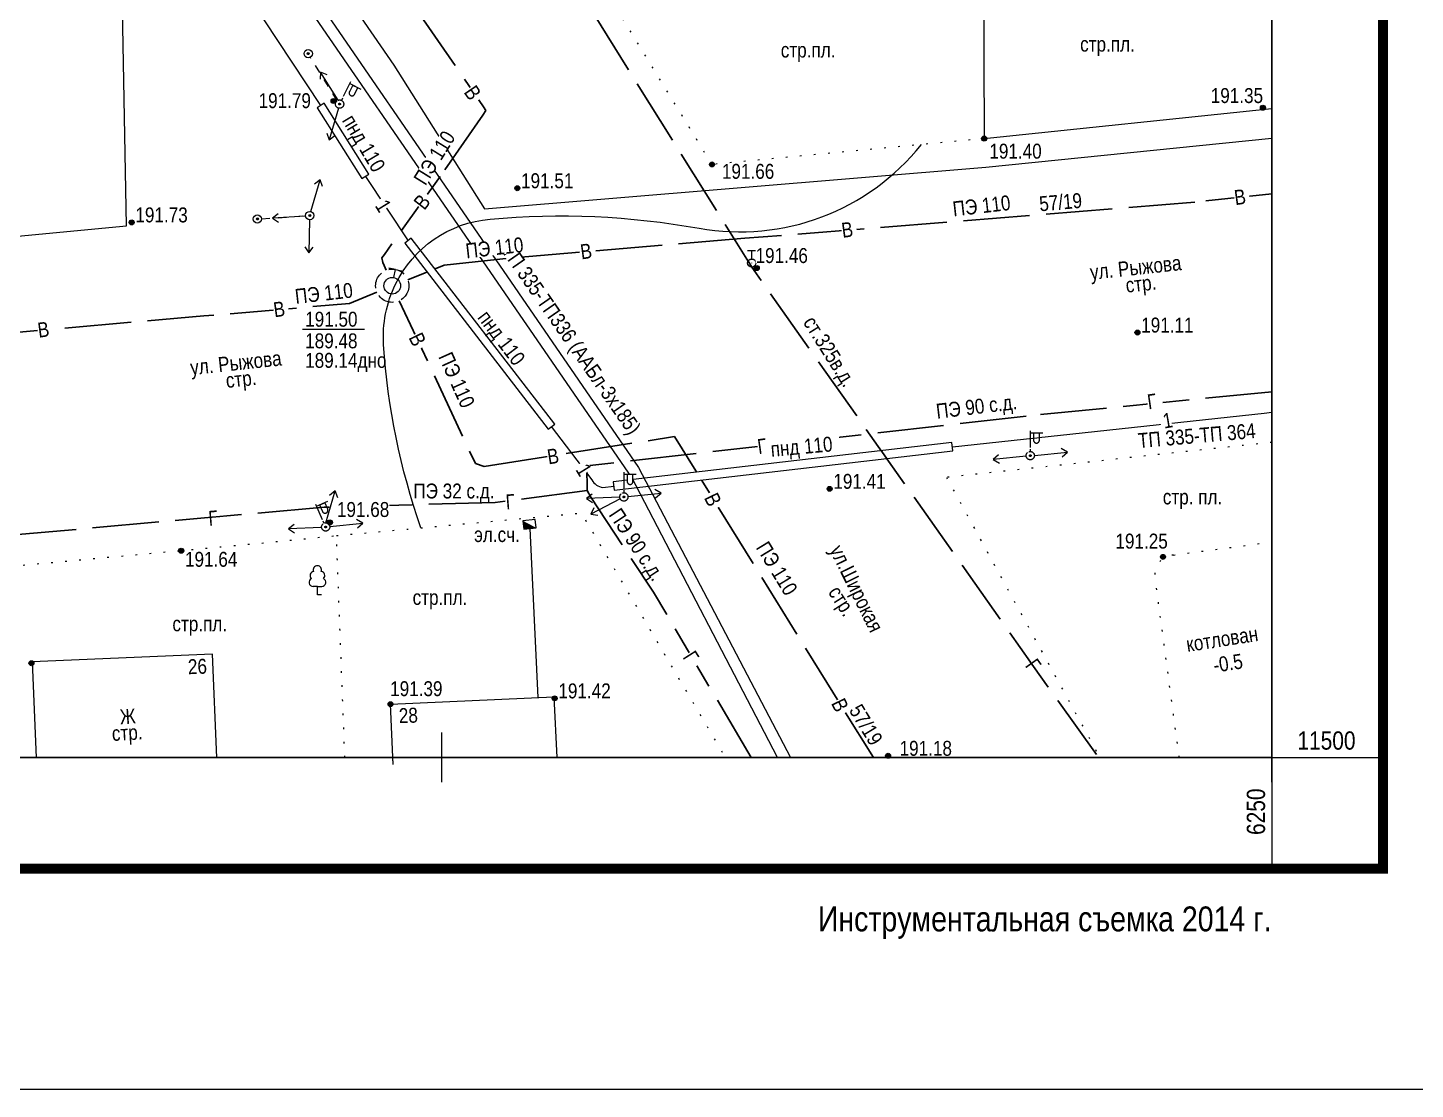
# Model space of a CAD drawing. Header units: millimetres. Extents: x 5990 to 6530, y 11480 to 11770.
# Drawn here: x 6175 to 6258.6, y 11480 to 11544 of the extents above; entities that cross this region are included whole.
import ezdxf
from ezdxf.enums import TextEntityAlignment as Align

# ---------------------------------------------------------------- set-up
doc = ezdxf.new("R2010")
doc.units = ezdxf.units.MM
for name, pattern in [('ACAD_ISO07W100', [3, 0, -3]), ('g5_01x1', [1, 0.5, -0.5]), ('g5_02x1', [1.5, 1, -0.5]), ('g5_122', [5, 4, -1]), ('g5_366', [0.85, 0.1, -0.75]), ('GN_51314500', [0]), ('T_03.LINE', [1, 1, 0])]:
    doc.linetypes.add(name, pattern=pattern)
for name, color, linetype in [('01 ПЛАНШЕТ', 7, 'Continuous'), ('02 ПЛАНОВО-ВЫСОТНОЕ ОБОСНОВАНИЕ', 7, 'Continuous'), ('03 ЗДАНИЯ И ИХ ЧАСТИ', 7, 'Continuous'), ('04 ПРОМЫШЛЕННЫЕ И СОЦ.-КУЛЬТ. ОБЪЕКТЫ', 7, 'Continuous'), ('05 ГАЗОПРОВОД', 7, 'Continuous'), ('06 ВОДОПРОВОД', 7, 'Continuous'), ('07 ЭЛЕКТРОКАБЕЛЬ', 7, 'Continuous'), ('08 ЛЭП', 7, 'Continuous'), ('13 АВТОМОБИЛЬНЫЕ ДОРОГИ', 7, 'Continuous'), ('15 РЕЛЬЕФ', 7, 'Continuous'), ('16 РАСТИТЕЛЬНОСТЬ ГРУНТЫ И БОЛОТА', 7, 'Continuous'), ('17 ОГРАЖДЕНИЯ', 7, 'Continuous')]:
    doc.layers.add(name, color=color, linetype=linetype)
doc.layers.add('18 ГРАНИЦА ТОПОСЪЕМКИ', color=7, linetype='Continuous', plot=False)
doc.styles.add('Д-431', font='ARIALNI_1.TTF', dxfattribs={"height": 0.9})
doc.styles.add('Р-131', font='ARIALN.TTF')
doc.linetypes.add('g5_119_1', pattern='A,4,-1,[31,GUGK_2005.shx,S=0.1,R=0,X=0,Y=0],0.35,[31,GUGK_2005.shx,S=0.08,R=0,X=0,Y=0],3.3,[31,GUGK_2005.shx,S=0.08,R=180,X=0,Y=0],0.35,[31,GUGK_2005.shx,S=0.1,R=180,X=0,Y=0],-1', length=10)
doc.linetypes.add('g5_119_3', pattern='A,4,-1,[31,GUGK_2005.shx,S=0.1,R=0,X=0,Y=0],4,[31,GUGK_2005.shx,S=0.1,R=180,X=0,Y=0],-1', length=10)
doc.linetypes.add('g5_475_2', pattern='A,1.25,[25,GUGK_2005.shx,S=0.4,R=0,X=0,Y=0],1.25,-0.5', length=3)

# ---------------------------------------------------------------- blocks, each defined once
blk = doc.blocks.new('_krest')
at = {"color": 3, "linetype": 'ByBlock', "lineweight": -2}
for p, q in [((0, -3), (0, 3)), ((-3, 0), (3, 0))]:
    blk.add_line(p, q, dxfattribs=at)
blk = doc.blocks.new('T_03.32.01')
at = {"color": 0, "linetype": 'ACAD_ISO07W100', "lineweight": 0}
blk.add_wipeout([(0.25, 0), (0.217, 0.125), (0.125, 0.217), (0, 0.25), (-0.125, 0.217), (-0.217, 0.125), (-0.25, 0), (-0.217, -0.125), (-0.125, -0.217), (0, -0.25), (0.125, -0.217), (0.217, -0.125)], dxfattribs=at)
at = {"linetype": 'T_03.LINE', "lineweight": -2}
h = blk.add_hatch(color=0, dxfattribs=at)
h.dxf.hatch_style = 1
h.paths.add_polyline_path([(0.05, 0, 1), (-0.05, 0, 1)])
at = {"color": 0, "linetype": 'T_03.LINE', "lineweight": -2}
blk.add_circle((0, 0), 0.25, dxfattribs=at)
at = {"color": 0, "linetype": 'T_03.LINE', "lineweight": 0}
blk.add_circle((0, 0), 0.05, dxfattribs=at)
blk = doc.blocks.new('*U147')
at = {"color": 0, "linetype": 'T_03.LINE', "lineweight": -2}
blk.add_blockref('T_03.32.01', (0, 0), dxfattribs=at)
at = {"color": 0, "linetype": 'ACAD_ISO07W100', "lineweight": 0}
blk.add_wipeout([(0.55, 1.375), (0.55, 0.932), (0.536, 0.865), (0.498, 0.807), (0.44, 0.77), (0.375, 0.757), (0.306, 0.771), (0.25, 0.809), (0.213, 0.866), (0.2, 0.932), (0.2, 1.375)], dxfattribs=at)
at = {"color": 0, "linetype": 'T_03.LINE', "lineweight": -2}
for points in [[(0, 1.5), (0, 0.25)], [(0, 1.375), (0.75, 1.375)]]:
    blk.add_lwpolyline(points, dxfattribs=at)
blk.add_lwpolyline([(0.2, 1.375), (0.2, 0.932, 1), (0.55, 0.932), (0.55, 1.375)], format="xyb", dxfattribs=at)
blk = doc.blocks.new('*U159')
at = {"color": 0, "linetype": 'T_03.LINE', "lineweight": -2, "rotation": 24.01349072795839}
blk.add_blockref('T_03.32.01', (0, 0), dxfattribs=at)
at = {"color": 0, "linetype": 'ACAD_ISO07W100', "lineweight": 0}
blk.add_wipeout([(-0.057, 1.48), (0.123, 1.075), (0.138, 1.008), (0.126, 0.94), (0.089, 0.882), (0.034, 0.844), (-0.034, 0.829), (-0.1, 0.841), (-0.158, 0.877), (-0.197, 0.933), (-0.377, 1.337)], dxfattribs=at)
at = {"color": 0, "linetype": 'T_03.LINE', "lineweight": -2}
for points in [[(-0.61, 1.37), (-0.102, 0.228)], [(-0.56, 1.256), (0.126, 1.561)]]:
    blk.add_lwpolyline(points, dxfattribs=at)
blk.add_lwpolyline([(-0.377, 1.337), (-0.197, 0.933, 1), (0.123, 1.075), (-0.057, 1.48)], format="xyb", dxfattribs=at)
blk = doc.blocks.new('g5_115_1')
at = {"color": 0}
for points in [[(0, 0), (2, 0)], [(1.647, -0.252), (2, 0), (1.647, 0.252)]]:
    blk.add_lwpolyline(points, dxfattribs=at)
blk = doc.blocks.new('51321399')
at = {"layer": '08 ЛЭП', "xscale": 2, "yscale": 2, "zscale": 2}
blk.add_blockref('g5_115_1', (0, 0), dxfattribs=at)
blk = doc.blocks.new('*U170')
at = {"color": 0, "linetype": 'Continuous', "lineweight": -2}
blk.add_wipeout([(-0.074, 0.239), (-19.699, -5.864), (-19.55, -6.342), (0.074, -0.239)], dxfattribs=at)
blk.add_lwpolyline([(-0.074, 0.239), (-19.699, -5.864), (-19.55, -6.342), (0.074, -0.239)], close=True, dxfattribs=at)
at = {"color": 0, "linetype": 'Continuous', "lineweight": 25, "style": 'Д-431'}
blk.add_attdef('N', text='', height=0.9, rotation=197.27556, dxfattribs=at).set_placement((-0.936, -0.291), align=Align.MIDDLE)
blk = doc.blocks.new('*U171')
at = {"color": 0, "linetype": 'Continuous', "lineweight": -2}
blk.add_wipeout([(0.166, 0.187), (-10.394, 9.602), (-10.727, 9.229), (-0.166, -0.187)], dxfattribs=at)
blk.add_lwpolyline([(0.166, 0.187), (-10.394, 9.602), (-10.727, 9.229), (-0.166, -0.187)], close=True, dxfattribs=at)
at = {"color": 0, "linetype": 'Continuous', "lineweight": 25, "style": 'Д-431'}
blk.add_attdef('N', text='', height=0.9, rotation=138.2802, dxfattribs=at).set_placement((-0.731, 0.652), align=Align.MIDDLE)
blk = doc.blocks.new('*U129')
blk.add_lwpolyline([(-0.5, 1.5), (0.5, 1.5)])
blk.add_wipeout([(-0.01, -0.44), (0.25, -0.37), (0.42, -0.15), (0.43, 0.13), (0.27, 0.35), (0.01, 0.44), (-0.25, 0.37), (-0.42, 0.15), (-0.43, -0.13), (-0.27, -0.35)])
blk.add_hatch(color=256).paths.add_polyline_path([(0.07, 0, 1), (-0.07, 0, 1)])
blk.add_lwpolyline([(0, 0.5), (0, 1.5)])
blk.add_circle((0, 0), 0.5)
at = {"style": 'Д-431'}
blk.add_attdef('Z', (1.14, -0.72), '', height=2, dxfattribs=at)
blk = doc.blocks.new('g5_113c')
blk.add_hatch(color=1).paths.add_polyline_path([(-0.375, 0), (0.375, 0), (0, 0.25), (-0.375, 0.5)])
at = {"color": 1, "lineweight": 20}
blk.add_lwpolyline([(-0.375, 0), (0.375, 0), (0.375, 0.5), (-0.375, 0.5)], close=True, dxfattribs=at)
blk = doc.blocks.new('g5_330')
blk.add_hatch(color=0).paths.add_polyline_path([(0.15, 0, 1), (-0.15, 0, 1)])
at = {"color": 0}
blk.add_circle((0, 0), 0.15, dxfattribs=at)
blk = doc.blocks.new('*U873')
blk.add_lwpolyline([(-10.83, -5.24), (-3.34, -5.24)])
at = {"color": 7, "style": 'Д-431'}
for tag, p in [('Z', (-10.49, -4.93)), ('Z1', (-10.49, -7.54)), ('Z2', (-10.49, -9.89)), ('Z3', (-10.49, -12.21))]:
    blk.add_attdef(tag, p, '', height=1.8, dxfattribs=at)
blk.add_wipeout([(-0.11, -0.99), (-0.17, -0.98), (-0.24, -0.97), (-0.28, -0.96), (-0.36, -0.93), (-0.41, -0.91), (-0.49, -0.87), (-0.57, -0.82), (-0.62, -0.79), (-0.67, -0.74), (-0.71, -0.7), (-0.77, -0.63), (-0.8, -0.6), (-0.83, -0.56), (-0.86, -0.5), (-0.9, -0.44), (-0.94, -0.35), (-0.95, -0.31), (-0.97, -0.26), (-0.98, -0.18), (-0.99, -0.1), (-1, -0.03), (-1, 0.04), (-0.99, 0.11), (-0.99, 0.16), (-0.98, 0.2), (-0.96, 0.27), (-0.95, 0.31), (-0.94, 0.35), (-0.92, 0.39), (-0.9, 0.43), (-0.88, 0.48), (-0.87, 0.49), (-0.86, 0.51), (-0.86, 0.52), (-0.85, 0.53), (-0.84, 0.55), (-0.83, 0.56), (-0.82, 0.58), (-0.81, 0.59), (-0.8, 0.6), (-0.79, 0.61), (-0.77, 0.64), (-0.76, 0.65), (-0.75, 0.66), (-0.74, 0.67), (-0.73, 0.68), (-0.72, 0.69), (-0.71, 0.7), (-0.7, 0.71), (-0.69, 0.73), (-0.67, 0.74), (-0.66, 0.75), (-0.65, 0.76), (-0.64, 0.77), (-0.62, 0.78), (-0.61, 0.79), (-0.6, 0.8), (-0.58, 0.81), (-0.56, 0.83), (-0.55, 0.83), (-0.53, 0.85), (-0.52, 0.86), (-0.5, 0.86), (-0.49, 0.87), (-0.47, 0.88), (-0.46, 0.89), (-0.44, 0.9), (-0.43, 0.9), (-0.36, 0.93), (-0.33, 0.94), (-0.31, 0.95), (-0.27, 0.96), (-0.22, 0.98), (-0.16, 0.99), (-0.1, 0.99), (0, 1), (0.1, 1), (0.16, 0.99), (0.22, 0.98), (0.3, 0.95), (0.36, 0.93), (0.48, 0.88), (0.56, 0.83), (0.63, 0.77), (0.73, 0.68), (0.81, 0.59), (0.86, 0.52), (0.94, 0.34), (0.98, 0.21), (0.99, 0.13), (1, 0.07), (1, 0.02), (1, -0.08), (0.97, -0.23), (0.94, -0.33), (0.91, -0.41), (0.88, -0.47), (0.86, -0.51), (0.82, -0.57), (0.79, -0.61), (0.76, -0.65), (0.72, -0.7), (0.66, -0.75), (0.63, -0.77), (0.6, -0.8), (0.55, -0.84), (0.5, -0.87), (0.43, -0.9), (0.38, -0.92), (0.31, -0.95), (0.24, -0.97), (0.18, -0.98), (0.07, -1), (-0.05, -1)])
blk.add_lwpolyline([(0.19, 0.98), (0.38, 1.96), (-0.41, 2.12), (1.17, 1.81)])
blk.add_circle((0, 0), 1)
blk = doc.blocks.new('*U875')
at = {"layer": '08 ЛЭП', "xscale": 2, "yscale": 2, "zscale": 2, "rotation": 24.89753669140356}
blk.add_blockref('g5_115_1', (0, 0), dxfattribs=at)
blk = doc.blocks.new('g5_388_1')
at = {"color": 0}
blk.add_lwpolyline([(0, 0.497), (0.257, 0.497, 0.798042), (0.365, 0.973, 0.636328), (0.231, 1.405, 0.533064), (0, 1.75, 0.533064), (-0.231, 1.405, 0.636328), (-0.365, 0.973, 0.798042), (-0.257, 0.497)], format="xyb", dxfattribs=at)
for points in [[(0, 0.497), (-0.257, 0.497)], [(0.25, 0), (0, 0), (0, 0.497)]]:
    blk.add_lwpolyline(points, dxfattribs=at)
blk = doc.blocks.new('*U158')
at = {"color": 0, "linetype": 'Continuous', "lineweight": -2}
blk.add_wipeout([(0.183, 0.17), (-3.253, 3.875), (-3.62, 3.535), (-0.183, -0.17)], dxfattribs=at)
blk.add_lwpolyline([(0.183, 0.17), (-3.253, 3.875), (-3.62, 3.535), (-0.183, -0.17)], close=True, dxfattribs=at)
at = {"color": 0, "linetype": 'Continuous', "lineweight": 25, "style": 'Д-431'}
blk.add_attdef('N', text='', height=0.9, rotation=132.84312, dxfattribs=at).set_placement((-0.666, 0.719), align=Align.MIDDLE)
blk = doc.blocks.new('*U146')
at = {"color": 0, "linetype": 'T_03.LINE', "lineweight": -2, "rotation": 333.7176179823592}
blk.add_blockref('T_03.32.01', (0, 0), dxfattribs=at)
at = {"color": 0, "linetype": 'ACAD_ISO07W100', "lineweight": 0}
blk.add_wipeout([(1.102, 0.989), (0.906, 0.592), (0.864, 0.538), (0.804, 0.503), (0.735, 0.495), (0.671, 0.513), (0.616, 0.556), (0.583, 0.615), (0.574, 0.682), (0.592, 0.747), (0.788, 1.144)], dxfattribs=at)
at = {"color": 0, "linetype": 'T_03.LINE', "lineweight": -2}
for points in [[(0.664, 1.345), (0.111, 0.224)], [(0.609, 1.233), (1.281, 0.901)]]:
    blk.add_lwpolyline(points, dxfattribs=at)
blk.add_lwpolyline([(0.788, 1.144), (0.592, 0.747, 1), (0.906, 0.592), (1.102, 0.989)], format="xyb", dxfattribs=at)
blk = doc.blocks.new('g5_108a')
h = blk.add_hatch(color=0)
edge = h.paths.add_edge_path()
edge.add_arc((0, 0), 0.06, 0, 360)
at = {"color": 0, "lineweight": 25}
blk.add_circle((0, 0), 0.25, dxfattribs=at)
at = {"color": 0}
blk.add_circle((0, 0), 0.06, dxfattribs=at)

msp = doc.modelspace()

# ---------------------------------------------------------------- linework, layer by layer
at = {"layer": '01 ПЛАНШЕТ'}
for q in [(6256.7, 11500), (6250, 11493.3)]:
    msp.add_line((6250, 11500), q, dxfattribs=at)
at = {"layer": '01 ПЛАНШЕТ', "color": 7}
msp.add_lwpolyline([(5990, 11480), (6260, 11480), (6260, 11770), (5990, 11770)], close=True, dxfattribs=at)
at = {"layer": '01 ПЛАНШЕТ', "color": 7, "const_width": 0.6}
msp.add_lwpolyline([(6256.7, 11493.3), (6256.7, 11617.021)], dxfattribs=at)
at = {"layer": '01 ПЛАНШЕТ', "color": 7}
msp.add_lwpolyline([(6133.016, 11493.3, 0.6, 0.6, 0), (6257, 11493.3, 0, 0, 0)], format="xyseb", dxfattribs=at)
at = {"layer": '02 ПЛАНОВО-ВЫСОТНОЕ ОБОСНОВАНИЕ'}
msp.add_lwpolyline([(6000, 11500), (6250, 11500), (6250, 11750), (6000, 11750)], close=True, dxfattribs=at)
at = {"layer": '03 ЗДАНИЯ И ИХ ЧАСТИ', "color": 7, "lineweight": 15, "extrusion": (0.001378, 5.75665e-05, 0.999999), "elevation": 200.99}
msp.add_lwpolyline([(6186.164, 11499.988), (6185.904, 11506.209), (6175.037, 11505.755), (6175.278, 11499.988)], dxfattribs=at)
at = {"layer": '03 ЗДАНИЯ И ИХ ЧАСТИ', "color": 7, "lineweight": 15, "ltscale": 0.5}
for points in [[(6197.067, 11499.573), (6196.9, 11503.21), (6206.747, 11503.662), (6206.915, 11500)], [(6197.067, 11499.573), (6197.047, 11500)]]:
    msp.add_lwpolyline(points, dxfattribs=at)
at = {"layer": '04 ПРОМЫШЛЕННЫЕ И СОЦ.-КУЛЬТ. ОБЪЕКТЫ', "color": 7, "linetype": 'g5_366', "lineweight": 15}
msp.add_lwpolyline([(6244.428, 11500), (6242.97, 11510.886, -0.445336), (6244.087, 11512.199), (6250, 11512.988)], format="xyb", dxfattribs=at)
at = {"layer": '05 ГАЗОПРОВОД', "color": 1, "linetype": 'g5_122', "lineweight": 30, "flags": 128}
msp.add_lwpolyline([(6218.633, 11500), (6212.742, 11509.953), (6208.96, 11515.691), (6208.758, 11516.082)], dxfattribs=at)
at = {"layer": '06 ВОДОПРОВОД', "color": 82, "linetype": 'g5_122', "lineweight": 30}
for points in [[(6186.69, 11630.629), (6186.673, 11623.455), (6186.303, 11606.834), (6186.298, 11606.579), (6185.98, 11606.408), (6174.262, 11599.667), (6166.783, 11595.14), (6166.475, 11594.925), (6166.63, 11594.583), (6177.03, 11576.551), (6186.823, 11561.814), (6195.676, 11549.104), (6202.501, 11539.21), (6202.652, 11538.99), (6202.46, 11538.713), (6199.895, 11535.015), (6196.529, 11530.318), (6196.374, 11530.107), (6196.444, 11529.838), (6196.52, 11529.648), (6196.633, 11529.36)], [(6197.425, 11527.524), (6202.015, 11517.713), (6202.543, 11517.536), (6214.021, 11519.345), (6224.222, 11502.85), (6226.001, 11500)]]:
    msp.add_lwpolyline(points, dxfattribs=at)
at = {"layer": '06 ВОДОПРОВОД', "color": 82, "linetype": 'g5_122', "lineweight": 30, "flags": 128}
msp.add_lwpolyline([(6196.078, 11528.046), (6194.428, 11527.361), (6185.645, 11526.611), (6174.511, 11525.642)], dxfattribs=at)
at = {"layer": '07 ЭЛЕКТРОКАБЕЛЬ', "color": 1, "linetype": 'g5_119_3', "lineweight": 20, "flags": 128}
msp.add_lwpolyline([(6205.297, 11513.806), (6205.782, 11503.616)], dxfattribs=at)
at = {"layer": '08 ЛЭП', "color": 7, "linetype": 'g5_01x1', "lineweight": 15, "elevation": 191.59}
msp.add_lwpolyline([(6189.125, 11532.457), (6191.78, 11532.654)], dxfattribs=at)
at = {"layer": '15 РЕЛЬЕФ', "color": 7}
msp.add_circle((6175.262, 11505.68, 191.888), 0.15, dxfattribs=at)
at = {"layer": '17 ОГРАЖДЕНИЯ', "color": 7, "linetype": 'g5_475_2', "lineweight": 15}
msp.add_lwpolyline([(6152.47, 11529.32), (6180.991, 11532.04), (6180.549, 11556.044), (6172.186, 11568.788), (6160.402, 11564.006)], dxfattribs=at)
at = {"layer": '18 ГРАНИЦА ТОПОСЪЕМКИ', "color": 2, "lineweight": 30}
msp.add_lwpolyline([(6070.262, 11750), (6072.521, 11702.793), (6077.654, 11539.11), (6034.638, 11531.486), (6038.284, 11500), (6250, 11500), (6250, 11556.97), (6207.525, 11556.97), (6202.721, 11750), (6070.262, 11750)], dxfattribs=at)

# ---------------------------------------------------------------- block references
at = {"layer": '02 ПЛАНОВО-ВЫСОТНОЕ ОБОСНОВАНИЕ', "color": 3, "xscale": 0.5, "yscale": 0.5, "zscale": 0.5}
for p in [(6200, 11500), (6250, 11500)]:
    msp.add_blockref('_krest', p, dxfattribs=at)
at = {"layer": '02 ПЛАНОВО-ВЫСОТНОЕ ОБОСНОВАНИЕ', "lineweight": 25, "xscale": 0.5, "yscale": 0.5, "zscale": 0.5}
for p in [(6200, 11500), (6250, 11500)]:
    msp.add_blockref('_krest', p, dxfattribs=at)
at = {"layer": '07 ЭЛЕКТРОКАБЕЛЬ', "color": 1, "lineweight": 15, "rotation": 6}
msp.add_blockref('g5_113c', (6205.297, 11513.806), dxfattribs=at)
at = {"layer": '08 ЛЭП', "color": 7, "lineweight": 15, "rotation": 61.20292780669515}
for p in [(6191.941, 11542.42, 381.28), (6188.875, 11532.454, 191.59), (6192.03, 11532.66, 191.59)]:
    msp.add_blockref('g5_108a', p, dxfattribs=at)
at = {"layer": '08 ЛЭП', "color": 7, "lineweight": -2}
for p, xscale, yscale, zscale, rotation in [((6193.75, 11539.617, 191.79), 0.5, 0.5, 0.5, 122.1988280505742), ((6192.092, 11532.902, 191.59), 0.4999999999999997, 0.4999999999999997, 0.4999999999999997, 73.58675903542859), ((6191.783, 11532.624, 191.59), 0.5, 0.5, 0.5, 183.5098023375795), ((6192.015, 11532.41, 191.59), 0.5, 0.5, 0.5, 268.9520381083045)]:
    msp.add_blockref('51321399', p, dxfattribs=dict(at, xscale=xscale, yscale=yscale, zscale=zscale, rotation=rotation))
at = {"layer": '15 РЕЛЬЕФ', "color": 7, "lineweight": 15}
for p in [(6249.47, 11539.16), (6232.67, 11537.3), (6216.27, 11535.74), (6204.54, 11534.31), (6181.3, 11532.25), (6241.91, 11525.61), (6184.29, 11512.46), (6243.45, 11512.09), (6175.262, 11505.68, 191.888), (6206.79, 11503.56), (6196.9, 11503.21)]:
    msp.add_blockref('g5_330', p, dxfattribs=at)
at = {"layer": '16 РАСТИТЕЛЬНОСТЬ ГРУНТЫ И БОЛОТА', "color": 7, "lineweight": 15}
msp.add_blockref('g5_388_1', (6192.493, 11509.808, 191.373), dxfattribs=at)

# ---------------------------------------------------------------- texts
at = {"layer": '01 ПЛАНШЕТ', "color": 7, "style": 'Д-431'}
msp.add_text('11500', height=1.1, dxfattribs=at).set_placement((6253.3, 11500.469), align=Align.CENTER)
msp.add_text('6250', height=1.1, rotation=90, dxfattribs=at).set_placement((6249.599, 11496.728), align=Align.CENTER)
at = {"layer": '01 ПЛАНШЕТ', "color": 7, "style": 'Р-131'}
msp.add_text('Инструментальная съемка 2014 г.', height=1.5, dxfattribs=at).set_placement((6249.991, 11489.517), align=Align.RIGHT)

# ---------------------------------------------------------------- next in the draw order: block references
at = {"layer": '08 ЛЭП', "color": 7, "linetype": 'T_03.LINE', "lineweight": 15}
for name, p in [('*U147', (6235.45, 11518.19, 191.39)), ('*U159', (6192.991, 11513.89, 191.68))]:
    msp.add_blockref(name, p, dxfattribs=at)

# ---------------------------------------------------------------- next in the draw order: texts
at = {"color": 4, "lineweight": 25, "char_height": 0.9, "attachment_point": 5, "style": 'Д-431', "bg_fill": 3, "box_fill_scale": 1, "bg_fill_color": 256, "bg_fill_transparency": 0}
for insert, rotation in [((6237.279, 11533.466), 4.85178), ((6225.55, 11501.966), 301.20936)]:
    msp.add_mtext('\\A1;{\\C4;57/19}', dxfattribs=dict(at, insert=insert, rotation=rotation))
at = {"layer": '05 ГАЗОПРОВОД', "color": 7, "lineweight": 25, "insert": (6185.892, 11514.852), "char_height": 0.9, "attachment_point": 1, "rotation": 4.5124, "line_spacing_factor": 0.6, "style": 'Д-431', "bg_fill": 3, "box_fill_scale": 1, "bg_fill_color": 256, "bg_fill_transparency": 0}
msp.add_mtext('Г', dxfattribs=at)
at = {"layer": '06 ВОДОПРОВОД', "color": 7, "lineweight": 25, "char_height": 0.9, "attachment_point": 1, "rotation": 7.71864, "line_spacing_factor": 0.6, "style": 'Д-431', "bg_fill": 3, "box_fill_scale": 1, "bg_fill_color": 256, "bg_fill_transparency": 0}
for insert in [(6189.788, 11527.417), (6175.579, 11526.188)]:
    msp.add_mtext('В', dxfattribs=dict(at, insert=insert))
at = {"layer": '15 РЕЛЬЕФ', "color": 7, "lineweight": 25, "char_height": 0.9, "attachment_point": 1, "style": 'Д-431', "bg_fill": 3, "box_fill_scale": 1, "bg_fill_color": 256, "bg_fill_transparency": 0}
for s, insert in [('191.64', (6184.515, 11512.392)), ('191.39', (6196.877, 11504.595)), ('191.42', (6207.015, 11504.46))]:
    msp.add_mtext(s, dxfattribs=dict(at, insert=insert))

# ---------------------------------------------------------------- next in the draw order: linework, layer by layer
at = {"layer": '04 ПРОМЫШЛЕННЫЕ И СОЦ.-КУЛЬТ. ОБЪЕКТЫ', "color": 7, "linetype": 'g5_366', "lineweight": 15, "flags": 128}
for points in [[(6169.675, 11511.122), (6189.132, 11512.922), (6193.64, 11513.37)], [(6194.143, 11500), (6193.64, 11513.37)]]:
    msp.add_lwpolyline(points, dxfattribs=at)
at = {"layer": '05 ГАЗОПРОВОД', "color": 1, "linetype": 'g5_122', "lineweight": 30}
for points in [[(6192.893, 11515.085), (6139.207, 11510.269), (6119.084, 11508.476), (6118.732, 11521.974)], [(6250, 11522.039), (6235.199, 11520.576), (6208.734, 11517.571), (6208.758, 11516.082), (6203.205, 11515.37), (6192.893, 11515.085)]]:
    msp.add_lwpolyline(points, dxfattribs=at)
at = {"layer": '06 ВОДОПРОВОД', "color": 82, "linetype": 'g5_122', "lineweight": 30}
msp.add_lwpolyline([(6250, 11533.978), (6245.374, 11533.473), (6218.247, 11531.291), (6204.054, 11530.102), (6200.129, 11529.661), (6197.932, 11528.796)], dxfattribs=at)
at = {"layer": '07 ЭЛЕКТРОКАБЕЛЬ', "color": 1, "linetype": 'g5_119_1', "lineweight": 15, "elevation": 189.133, "flags": 128}
msp.add_lwpolyline([(6198.896, 11530.021), (6209.026, 11516.731, 0.237269), (6209.692, 11516.267), (6210.348, 11516.359), (6230.762, 11518.73), (6249.537, 11520.757), (6250, 11520.802)], format="xyb", dxfattribs=at)

# ---------------------------------------------------------------- next in the draw order: block references
at = {"layer": '08 ЛЭП', "color": 7, "lineweight": -2}
for p, xscale, yscale, zscale, rotation in [((6235.7, 11518.205, 191.39), 0.4999999999999991, 0.4999999999999991, 0.4999999999999991, 5.409358551989361), ((6235.202, 11518.156, 191.39), 0.5, 0.5, 0.5, 185.7605897767046), ((6193.007, 11514.144, 191.68), 0.5000000000000001, 0.5000000000000001, 0.5000000000000001, 73.58675903542859), ((6193.239, 11513.924, 191.68), 0.4999999999999986, 0.4999999999999986, 0.4999999999999986, 5.805654998006566), ((6192.743, 11513.86, 191.68), 0.4999999999999992, 0.4999999999999992, 0.4999999999999992, 182.5680599465576)]:
    msp.add_blockref('51321399', p, dxfattribs=dict(at, xscale=xscale, yscale=yscale, zscale=zscale, rotation=rotation))
at = {"layer": '15 РЕЛЬЕФ', "color": 7, "lineweight": 15}
for p in [(6193.248, 11514.166), (6226.88, 11500.1)]:
    msp.add_blockref('g5_330', p, dxfattribs=at)

# ---------------------------------------------------------------- next in the draw order: texts
at = {"layer": '06 ВОДОПРОВОД', "color": 7, "lineweight": 25, "insert": (6224.242, 11503.663), "char_height": 0.9, "attachment_point": 1, "rotation": 295.79767, "line_spacing_factor": 0.6, "style": 'Д-431', "bg_fill": 3, "box_fill_scale": 1, "bg_fill_color": 256, "bg_fill_transparency": 0}
msp.add_mtext('В', dxfattribs=at)

# ---------------------------------------------------------------- next in the draw order: block references
at = {"layer": '05 ГАЗОПРОВОД', "color": 10, "linetype": 'GN_51314500', "lineweight": 15, "ltscale": 0.5, "xscale": 0.5, "yscale": 0.5, "zscale": 0.5}
msp.add_blockref('*U129', (6218.667, 11529.801, 191.46), dxfattribs=at)
at = {"layer": '07 ЭЛЕКТРОКАБЕЛЬ', "color": 1, "lineweight": 15, "rotation": 169.3507397290279}
for name, p in [('*U171', (6197.954, 11531.142, 190.919)), ('*U170', (6210.348, 11516.359, 189.133))]:
    msp.add_blockref(name, p, dxfattribs=at)

# ---------------------------------------------------------------- next in the draw order: texts
at = {"layer": '06 ВОДОПРОВОД', "color": 7, "lineweight": 25, "char_height": 0.9, "attachment_point": 1, "line_spacing_factor": 0.6, "style": 'Д-431', "bg_fill": 3, "box_fill_scale": 1, "bg_fill_color": 256, "bg_fill_transparency": 0}
for insert, rotation in [((6247.687, 11534.178), 7.71864), ((6224.021, 11532.207), 7.71864), ((6206.282, 11518.549), 8.90718)]:
    msp.add_mtext('В', dxfattribs=dict(at, insert=insert, rotation=rotation))
at = {"layer": '07 ЭЛЕКТРОКАБЕЛЬ', "color": 7, "lineweight": 25, "char_height": 0.9, "width": 0.65819, "attachment_point": 1, "style": 'Д-431', "bg_fill": 3, "box_fill_scale": 1, "bg_fill_color": 256, "bg_fill_transparency": 0}
for insert, rotation in [((6243.216, 11520.681), 9.62715), ((6208.705, 11517.95), 301.67802)]:
    msp.add_mtext('\\pi0.1575;1', dxfattribs=dict(at, insert=insert, rotation=rotation))
at = {"layer": '13 АВТОМОБИЛЬНЫЕ ДОРОГИ', "color": 7, "lineweight": 25, "insert": (6241.151, 11528.903), "char_height": 0.9, "attachment_point": 1, "rotation": 6.18237, "style": 'Д-431', "bg_fill": 3, "box_fill_scale": 1, "bg_fill_color": 256, "bg_fill_transparency": 0}
msp.add_mtext('стр.', dxfattribs=at)
at = {"layer": '15 РЕЛЬЕФ', "color": 7, "lineweight": 25, "char_height": 0.9, "attachment_point": 1, "style": 'Д-431', "bg_fill": 3, "box_fill_scale": 1, "bg_fill_color": 256, "bg_fill_transparency": 0}
for s, insert in [('191.11', (6242.135, 11526.51)), ('191.68', (6193.67, 11515.394))]:
    msp.add_mtext(s, dxfattribs=dict(at, insert=insert))

# ---------------------------------------------------------------- next in the draw order: linework, layer by layer
at = {"layer": '04 ПРОМЫШЛЕННЫЕ И СОЦ.-КУЛЬТ. ОБЪЕКТЫ', "color": 7, "linetype": 'g5_366', "lineweight": 15, "flags": 128}
msp.add_lwpolyline([(6193.64, 11513.37), (6208.396, 11514.728), (6217.073, 11500)], dxfattribs=at)
at = {"layer": '06 ВОДОПРОВОД', "color": 7, "linetype": 'g5_02x1', "lineweight": 25}
msp.add_circle((6197.001, 11528.43, 191.067), 1, dxfattribs=at)
at = {"layer": '07 ЭЛЕКТРОКАБЕЛЬ', "color": 1, "linetype": 'g5_119_1', "lineweight": 15, "flags": 128}
msp.add_lwpolyline([(6138.251, 11707.651), (6138.143, 11709.394), (6132.149, 11709.147), (6131.77, 11708.763), (6131.755, 11708.148), (6132.156, 11701.589), (6132.828, 11697.358), (6134.292, 11691.331), (6134.144, 11690.412), (6129.827, 11686.451), (6125.882, 11682.951), (6119.573, 11677.112), (6113.225, 11670.826), (6112.138, 11669.874), (6112.138, 11669.874), (6111.93, 11669.12), (6112.105, 11668.415), (6112.105, 11668.415), (6114.964, 11664.504), (6125.105, 11648.614), (6132.604, 11637.183), (6135.399, 11632.923), (6142.685, 11621.596), (6146.752, 11614.767), (6149.352, 11610.159), (6154.374, 11601.26), (6158.475, 11593.549), (6158.475, 11593.549), (6161.26, 11588.618), (6169.163, 11575.217), (6177.243, 11562.632), (6192.688, 11539.297), (6192.688, 11539.297), (6195.381, 11535.02), (6197.954, 11531.142), (6197.954, 11531.142)], dxfattribs=at)
at = {"layer": '07 ЭЛЕКТРОКАБЕЛЬ', "color": 1, "linetype": 'g5_119_3', "lineweight": 20, "flags": 128}
msp.add_lwpolyline([(6151.647, 11611.615), (6162.95, 11592.92), (6179.54, 11567.2), (6197.1, 11541.73), (6202.559, 11533.071), (6232.77, 11535.58), (6250, 11537.328)], dxfattribs=at)

# ---------------------------------------------------------------- next in the draw order: block references
at = {"layer": '08 ЛЭП', "color": 7, "lineweight": -2}
for name, p, xscale, yscale, zscale, rotation in [('51321399', (6211.209, 11515.725, 191.46), 0.4999999999999998, 0.4999999999999998, 0.4999999999999998, 5.805654998006543), ('51321399', (6210.71, 11515.689, 191.46), 0.5, 0.5, 0.5, 182.5680599465576), ('*U875', (6210.738, 11515.585, 191.46), 0.4999999999999992, 0.4999999999999992, 0.4999999999999992, 182.5680599465576)]:
    msp.add_blockref(name, p, dxfattribs=dict(at, xscale=xscale, yscale=yscale, zscale=zscale, rotation=rotation))
at = {"layer": '15 РЕЛЬЕФ', "color": 7, "lineweight": 15}
for p in [(6218.966, 11529.496), (6223.36, 11516.19)]:
    msp.add_blockref('g5_330', p, dxfattribs=at)

# ---------------------------------------------------------------- next in the draw order: texts
at = {"layer": '05 ГАЗОПРОВОД', "color": 7, "lineweight": 25, "insert": (6242.448, 11521.866), "char_height": 0.9, "attachment_point": 1, "rotation": 8.27083, "line_spacing_factor": 0.6, "style": 'Д-431', "bg_fill": 3, "box_fill_scale": 1, "bg_fill_color": 256, "bg_fill_transparency": 0}
msp.add_mtext('Г', dxfattribs=at)
at = {"layer": '06 ВОДОПРОВОД', "color": 7, "lineweight": 25, "insert": (6208.282, 11530.908), "char_height": 0.9, "attachment_point": 1, "rotation": 7.71864, "line_spacing_factor": 0.6, "style": 'Д-431', "bg_fill": 3, "box_fill_scale": 1, "bg_fill_color": 256, "bg_fill_transparency": 0}
msp.add_mtext('В', dxfattribs=at)
at = {"layer": '07 ЭЛЕКТРОКАБЕЛЬ', "color": 7, "lineweight": 25, "char_height": 0.9, "attachment_point": 1, "style": 'Д-431', "bg_fill": 3, "box_fill_scale": 1, "bg_fill_color": 256, "bg_fill_transparency": 0}
for s, insert, width, rotation in [('\\pi0.47417;пнд 110', (6202.532, 11527.429), 4.64165, 307.17419), ('\\pi0.30948;ТП 335-ТП 364', (6241.597, 11519.511), 7.48705, 4.98044), ('\\pi0.47417;пнд 110', (6219.294, 11518.97), 4.64165, 5.18198)]:
    msp.add_mtext(s, dxfattribs=dict(at, insert=insert, width=width, rotation=rotation))

# ---------------------------------------------------------------- next in the draw order: linework, layer by layer
at = {"layer": '04 ПРОМЫШЛЕННЫЕ И СОЦ.-КУЛЬТ. ОБЪЕКТЫ', "color": 7, "linetype": 'g5_366', "lineweight": 15}
msp.add_lwpolyline([(6250, 11518.99), (6230.4, 11516.879), (6239.639, 11500)], dxfattribs=at)

# ---------------------------------------------------------------- next in the draw order: block references
at = {"layer": '06 ВОДОПРОВОД', "color": 7, "lineweight": 15, "xscale": 0.5, "yscale": 0.5, "zscale": 0.5}
msp.add_blockref('*U873', (6197.001, 11528.429, 191.067), dxfattribs=at).add_auto_attribs({'Z': '191.50', 'Z1': '189.48', 'Z2': '189.14дно'})

# ---------------------------------------------------------------- next in the draw order: texts
at = {"layer": '05 ГАЗОПРОВОД', "color": 7, "lineweight": 25, "char_height": 0.9, "attachment_point": 1, "line_spacing_factor": 0.6, "style": 'Д-431', "bg_fill": 3, "box_fill_scale": 1, "bg_fill_color": 256, "bg_fill_transparency": 0}
for insert, rotation in [((6203.806, 11515.842), 4.5124), ((6215.237, 11506.524), 302.49864)]:
    msp.add_mtext('Г', dxfattribs=dict(at, insert=insert, rotation=rotation))
at = {"layer": '06 ВОДОПРОВОД', "color": 7, "lineweight": 25, "insert": (6216.582, 11516.049), "char_height": 0.9, "attachment_point": 1, "rotation": 295.79767, "line_spacing_factor": 0.6, "style": 'Д-431', "bg_fill": 3, "box_fill_scale": 1, "bg_fill_color": 256, "bg_fill_transparency": 0}
msp.add_mtext('В', dxfattribs=at)
at = {"layer": '15 РЕЛЬЕФ', "color": 7, "lineweight": 25, "char_height": 0.9, "attachment_point": 1, "style": 'Д-431', "bg_fill": 3, "box_fill_scale": 1, "bg_fill_color": 256, "bg_fill_transparency": 0}
for s, insert in [('191.35', (6246.327, 11540.343)), ('191.46', (6218.895, 11530.7)), ('191.41', (6223.585, 11517.09))]:
    msp.add_mtext(s, dxfattribs=dict(at, insert=insert))

# ---------------------------------------------------------------- next in the draw order: texts
at = {"layer": '04 ПРОМЫШЛЕННЫЕ И СОЦ.-КУЛЬТ. ОБЪЕКТЫ', "color": 7, "lineweight": 25, "insert": (6243.438, 11516.153), "char_height": 0.9, "attachment_point": 1, "style": 'Д-431', "bg_fill": 3, "box_fill_scale": 1, "bg_fill_color": 256, "bg_fill_transparency": 0}
msp.add_mtext('стр. пл.', dxfattribs=at)
at = {"layer": '04 ПРОМЫШЛЕННЫЕ И СОЦ.-КУЛЬТ. ОБЪЕКТЫ', "color": 7, "lineweight": 25, "insert": (6246.417, 11505.992), "char_height": 0.9, "attachment_point": 1, "rotation": 8.90327, "style": 'Д-431', "bg_fill": 3, "box_fill_scale": 1, "bg_fill_color": 256, "bg_fill_transparency": 0}
msp.add_mtext('-0.5', dxfattribs=at)
at = {"layer": '05 ГАЗОПРОВОД', "color": 7, "lineweight": 25, "insert": (6235.837, 11506.05), "char_height": 0.9, "attachment_point": 1, "rotation": 305.57012, "line_spacing_factor": 0.6, "style": 'Д-431', "bg_fill": 3, "box_fill_scale": 1, "bg_fill_color": 256, "bg_fill_transparency": 0}
msp.add_mtext('Г', dxfattribs=at)
at = {"layer": '06 ВОДОПРОВОД', "color": 7, "lineweight": 25, "insert": (6198.779, 11525.702), "char_height": 0.9, "attachment_point": 1, "rotation": 295.79767, "line_spacing_factor": 0.6, "style": 'Д-431', "bg_fill": 3, "box_fill_scale": 1, "bg_fill_color": 256, "bg_fill_transparency": 0}
msp.add_mtext('В', dxfattribs=at)
at = {"layer": '15 РЕЛЬЕФ', "color": 7, "lineweight": 25, "char_height": 0.9, "attachment_point": 1, "style": 'Д-431', "bg_fill": 3, "box_fill_scale": 1, "bg_fill_color": 256, "bg_fill_transparency": 0}
for s, insert in [('191.25', (6240.584, 11513.49)), ('191.18', (6227.577, 11501))]:
    msp.add_mtext(s, dxfattribs=dict(at, insert=insert))

# ---------------------------------------------------------------- next in the draw order: linework, layer by layer
at = {"layer": '05 ГАЗОПРОВОД', "color": 1, "linetype": 'g5_122', "lineweight": 30, "flags": 128}
msp.add_lwpolyline([(6084.646, 11750), (6102.968, 11720.772), (6119.784, 11693.312), (6136.63, 11665.445), (6143.952, 11653.316), (6162.772, 11619.846), (6165.347, 11615.291), (6194.317, 11568.549), (6216.633, 11532.809), (6218.667, 11529.551), (6236.089, 11504.862), (6239.566, 11500)], dxfattribs=at)
at = {"layer": '07 ЭЛЕКТРОКАБЕЛЬ', "color": 1, "linetype": 'g5_119_1', "lineweight": 20, "flags": 128}
for points in [[(6220.222, 11500), (6211.44, 11516.87), (6202.055, 11530.518), (6190.22, 11547.73), (6176.491, 11568.752), (6161.452, 11592.021), (6160.009, 11594.653), (6159.909, 11595.429), (6159.953, 11596.293), (6160.432, 11597.221), (6167.084, 11601.661), (6167.336, 11602.009), (6167.48, 11602.672), (6167.417, 11603.181), (6158.356, 11616.579)], [(6158.784, 11616.895), (6168.11, 11603.28), (6168.193, 11602.37), (6167.9, 11601.622), (6167.54, 11601.13), (6160.95, 11596.75), (6160.618, 11596.287), (6160.602, 11595.5), (6160.66, 11594.91), (6162.07, 11592.35), (6176.7, 11569.7), (6188.45, 11551.57), (6190.73, 11548.21), (6202.799, 11530.635), (6211.84, 11517.47), (6220.994, 11500)]]:
    msp.add_lwpolyline(points, dxfattribs=at)

# ---------------------------------------------------------------- next in the draw order: texts
at = {"layer": '04 ПРОМЫШЛЕННЫЕ И СОЦ.-КУЛЬТ. ОБЪЕКТЫ', "color": 7, "lineweight": 25, "insert": (6244.786, 11507.242), "char_height": 0.9, "attachment_point": 1, "rotation": 8.90327, "style": 'Д-431', "bg_fill": 3, "box_fill_scale": 1, "bg_fill_color": 256, "bg_fill_transparency": 0}
msp.add_mtext('котлован', dxfattribs=at)

# ---------------------------------------------------------------- next in the draw order: block references
at = {"layer": '07 ЭЛЕКТРОКАБЕЛЬ', "color": 1, "lineweight": 15, "rotation": 169.3507397290279}
msp.add_blockref('*U158', (6192.688, 11539.297, 190.919), dxfattribs=at)
at = {"layer": '08 ЛЭП', "color": 7, "linetype": 'T_03.LINE', "lineweight": 15}
msp.add_blockref('*U147', (6210.96, 11515.7, 191.46), dxfattribs=at)

# ---------------------------------------------------------------- next in the draw order: texts
at = {"layer": '03 ЗДАНИЯ И ИХ ЧАСТИ', "color": 7, "lineweight": 25, "char_height": 0.9, "attachment_point": 1, "bg_fill": 3, "box_fill_scale": 1, "bg_fill_color": 256, "bg_fill_transparency": 0}
for s, insert, rotation, style in [('{\\C1;26}', (6184.674, 11505.913), 1.98918, 'Д-431'), ('Ж', (6180.559, 11502.891), 3.75304, 'Р-131'), ('{\\C1;28}', (6197.384, 11502.964), 1.98918, 'Д-431')]:
    msp.add_mtext(s, dxfattribs=dict(at, insert=insert, rotation=rotation, style=style))
at = {"layer": '04 ПРОМЫШЛЕННЫЕ И СОЦ.-КУЛЬТ. ОБЪЕКТЫ', "color": 7, "lineweight": 25, "char_height": 0.9, "attachment_point": 1, "style": 'Д-431', "bg_fill": 3, "box_fill_scale": 1, "bg_fill_color": 256, "bg_fill_transparency": 0}
for insert in [(6198.231, 11510.096), (6183.756, 11508.504)]:
    msp.add_mtext('стр.пл.', dxfattribs=dict(at, insert=insert))
at = {"layer": '05 ГАЗОПРОВОД', "color": 7, "lineweight": 25, "char_height": 0.9, "attachment_point": 1, "style": 'Д-431', "bg_fill": 3, "box_fill_scale": 1, "bg_fill_color": 256, "bg_fill_transparency": 0}
for s, insert, rotation in [('ст.325в.д.', (6222.491, 11526.706), 302.15885), ('ПЭ 90 с.д.', (6229.727, 11521.305), 6.84462)]:
    msp.add_mtext(s, dxfattribs=dict(at, insert=insert, rotation=rotation))
at = {"layer": '05 ГАЗОПРОВОД', "color": 7, "lineweight": 25, "insert": (6218.955, 11519.17), "char_height": 0.9, "attachment_point": 1, "rotation": 8.27083, "line_spacing_factor": 0.6, "style": 'Д-431', "bg_fill": 3, "box_fill_scale": 1, "bg_fill_color": 256, "bg_fill_transparency": 0}
msp.add_mtext('Г', dxfattribs=at)
at = {"layer": '05 ГАЗОПРОВОД', "color": 7, "lineweight": 25, "insert": (6198.271, 11516.508), "char_height": 0.9, "attachment_point": 1, "style": 'Д-431', "bg_fill": 3, "box_fill_scale": 1, "bg_fill_color": 256, "bg_fill_transparency": 0}
msp.add_mtext('ПЭ 32 с.д.', dxfattribs=at)
at = {"layer": '06 ВОДОПРОВОД', "color": 7, "lineweight": 25, "char_height": 0.9, "attachment_point": 1, "line_spacing_factor": 0.6, "style": 'Д-431', "bg_fill": 3, "box_fill_scale": 1, "bg_fill_color": 256, "bg_fill_transparency": 0}
for insert, rotation in [((6202.026, 11540.602), 304.45671), ((6198.228, 11533.489), 52.12884)]:
    msp.add_mtext('В', dxfattribs=dict(at, insert=insert, rotation=rotation))
at = {"layer": '06 ВОДОПРОВОД', "color": 7, "lineweight": 25, "char_height": 0.9, "attachment_point": 1, "style": 'Д-431', "bg_fill": 3, "box_fill_scale": 1, "bg_fill_color": 256, "bg_fill_transparency": 0}
for insert, rotation in [((6230.727, 11533.501), 6.52598), ((6191.094, 11528.225), 6.52598), ((6200.584, 11524.529), 294.22729), ((6219.655, 11513.118), 301.37898)]:
    msp.add_mtext('ПЭ 110', dxfattribs=dict(at, insert=insert, rotation=rotation))
at = {"layer": '07 ЭЛЕКТРОКАБЕЛЬ', "color": 7, "lineweight": 25, "insert": (6196.615, 11533.863), "char_height": 0.9, "width": 0.65819, "attachment_point": 1, "rotation": 301.67802, "style": 'Д-431', "bg_fill": 3, "box_fill_scale": 1, "bg_fill_color": 256, "bg_fill_transparency": 0}
msp.add_mtext('\\pi0.1575;1', dxfattribs=at)
at = {"layer": '07 ЭЛЕКТРОКАБЕЛЬ', "color": 7, "lineweight": 25, "insert": (6204.287, 11531.048), "char_height": 0.9, "attachment_point": 1, "rotation": 304.78672, "style": 'Д-431', "bg_fill": 3, "box_fill_scale": 1, "bg_fill_color": 256, "bg_fill_transparency": 0}
msp.add_mtext('ТП 335-ТП336 (ААБл-3х185)', dxfattribs=at)
at = {"layer": '07 ЭЛЕКТРОКАБЕЛЬ', "color": 7, "lineweight": 25, "insert": (6201.938, 11513.884), "char_height": 0.9, "attachment_point": 1, "style": 'Д-431', "bg_fill": 3, "box_fill_scale": 1, "bg_fill_color": 256, "bg_fill_transparency": 0}
msp.add_mtext('эл.сч.', dxfattribs=at)
at = {"layer": '13 АВТОМОБИЛЬНЫЕ ДОРОГИ', "color": 7, "lineweight": 25, "char_height": 0.9, "attachment_point": 1, "bg_fill": 3, "box_fill_scale": 1, "bg_fill_color": 256, "bg_fill_transparency": 0}
for s, insert, rotation, style in [('ул. Рыжова', (6239.005, 11529.678), 6.18237, 'Р-131'), ('ул. Рыжова', (6184.781, 11523.937), 6.09067, 'Р-131'), ('стр.', (6223.996, 11510.448), 302.46799, 'Д-431')]:
    msp.add_mtext(s, dxfattribs=dict(at, insert=insert, rotation=rotation, style=style))
at = {"layer": '15 РЕЛЬЕФ', "color": 7, "lineweight": 25, "char_height": 0.9, "attachment_point": 1, "style": 'Д-431', "bg_fill": 3, "box_fill_scale": 1, "bg_fill_color": 256, "bg_fill_transparency": 0}
for s, insert in [('191.40', (6232.987, 11536.992)), ('191.51', (6204.765, 11535.21)), ('191.66', (6216.871, 11535.775)), ('191.73', (6181.525, 11533.15))]:
    msp.add_mtext(s, dxfattribs=dict(at, insert=insert))

# ---------------------------------------------------------------- next in the draw order: linework, layer by layer
at = {"layer": '04 ПРОМЫШЛЕННЫЕ И СОЦ.-КУЛЬТ. ОБЪЕКТЫ', "color": 7, "linetype": 'g5_366', "lineweight": 15}
msp.add_lwpolyline([(6232.67, 11537.3), (6216.27, 11535.74), (6200.64, 11561.31), (6200.155, 11574.827)], dxfattribs=at)
at = {"layer": '17 ОГРАЖДЕНИЯ', "color": 7, "linetype": 'g5_475_2', "lineweight": 15}
msp.add_lwpolyline([(6232.588, 11556.97), (6232.67, 11537.3), (6250, 11539.121)], dxfattribs=at)

# ---------------------------------------------------------------- next in the draw order: texts
at = {"layer": '03 ЗДАНИЯ И ИХ ЧАСТИ', "color": 7, "lineweight": 25, "insert": (6180.081, 11501.886), "char_height": 0.9, "attachment_point": 1, "rotation": 3.20995, "style": 'Д-431', "bg_fill": 3, "box_fill_scale": 1, "bg_fill_color": 256, "bg_fill_transparency": 0}
msp.add_mtext('стр.', dxfattribs=at)
at = {"layer": '05 ГАЗОПРОВОД', "color": 7, "lineweight": 25, "insert": (6210.769, 11515.122), "char_height": 0.9, "attachment_point": 1, "rotation": 303.42948, "style": 'Д-431', "bg_fill": 3, "box_fill_scale": 1, "bg_fill_color": 256, "bg_fill_transparency": 0}
msp.add_mtext('ПЭ 90 с.д.', dxfattribs=at)
at = {"layer": '06 ВОДОПРОВОД', "color": 7, "lineweight": 25, "insert": (6201.377, 11530.971), "char_height": 0.9, "attachment_point": 1, "rotation": 6.52598, "style": 'Д-431', "bg_fill": 3, "box_fill_scale": 1, "bg_fill_color": 256, "bg_fill_transparency": 0}
msp.add_mtext('ПЭ 110', dxfattribs=at)
at = {"layer": '07 ЭЛЕКТРОКАБЕЛЬ', "color": 7, "lineweight": 25, "insert": (6194.479, 11539.264), "char_height": 0.9, "width": 4.64165, "attachment_point": 1, "rotation": 300.81129, "style": 'Д-431', "bg_fill": 3, "box_fill_scale": 1, "bg_fill_color": 256, "bg_fill_transparency": 0}
msp.add_mtext('\\pi0.47417;пнд 110', dxfattribs=at)
at = {"layer": '13 АВТОМОБИЛЬНЫЕ ДОРОГИ', "color": 7, "lineweight": 25, "char_height": 0.9, "attachment_point": 1, "bg_fill": 3, "box_fill_scale": 1, "bg_fill_color": 256, "bg_fill_transparency": 0}
for s, insert, rotation, style in [('стр.', (6186.926, 11523.159), 6.09067, 'Д-431'), ('ул.Широкая', (6224.136, 11512.915), 296.27222, 'Р-131')]:
    msp.add_mtext(s, dxfattribs=dict(at, insert=insert, rotation=rotation, style=style))
at = {"layer": '15 РЕЛЬЕФ', "color": 7, "lineweight": 25, "insert": (6188.948, 11540.037), "char_height": 0.9, "attachment_point": 1, "style": 'Д-431', "bg_fill": 3, "box_fill_scale": 1, "bg_fill_color": 256, "bg_fill_transparency": 0}
msp.add_mtext('191.79', dxfattribs=at)

# ---------------------------------------------------------------- next in the draw order: block references
at = {"layer": '15 РЕЛЬЕФ', "color": 7, "lineweight": 15}
msp.add_blockref('g5_330', (6193.467, 11539.565), dxfattribs=at)

# ---------------------------------------------------------------- next in the draw order: texts
at = {"layer": '04 ПРОМЫШЛЕННЫЕ И СОЦ.-КУЛЬТ. ОБЪЕКТЫ', "color": 7, "lineweight": 25, "char_height": 0.9, "attachment_point": 1, "style": 'Д-431', "bg_fill": 3, "box_fill_scale": 1, "bg_fill_color": 256, "bg_fill_transparency": 0}
for insert in [(6220.416, 11543.088), (6238.456, 11543.443)]:
    msp.add_mtext('стр.пл.', dxfattribs=dict(at, insert=insert))
at = {"layer": '06 ВОДОПРОВОД', "color": 7, "lineweight": 25, "insert": (6198.238, 11534.896), "char_height": 0.9, "attachment_point": 1, "rotation": 58.18179, "style": 'Д-431', "bg_fill": 3, "box_fill_scale": 1, "bg_fill_color": 256, "bg_fill_transparency": 0}
msp.add_mtext('ПЭ 110', dxfattribs=at)

# ---------------------------------------------------------------- next in the draw order: linework, layer by layer
at = {"layer": '15 РЕЛЬЕФ', "color": 32, "lineweight": 15, "flags": 128}
msp.add_lwpolyline([(6198.735, 11513.839, -0.067843), (6196.484, 11524.873, -0.130706), (6197.202, 11528.525, -0.262412), (6202.894, 11532.448, -0.066991), (6215.493, 11531.898, 0.275365), (6228.887, 11536.94, 4.537898)], format="xyb", dxfattribs=at)

# ---------------------------------------------------------------- next in the draw order: block references
at = {"layer": '08 ЛЭП', "color": 7, "linetype": 'T_03.LINE', "lineweight": 15}
msp.add_blockref('*U146', (6193.83, 11539.38, 191.79), dxfattribs=at)

# ---------------------------------------------------------------- next in the draw order: linework, layer by layer
at = {"layer": '08 ЛЭП', "color": 7, "linetype": 'g5_01x1', "lineweight": 15, "elevation": 191.79}
msp.add_lwpolyline([(6193.691, 11539.588), (6192.064, 11542.202)], dxfattribs=at)

# ---------------------------------------------------------------- next in the draw order: block references
at = {"layer": '08 ЛЭП', "color": 7, "lineweight": -2, "xscale": 0.5, "yscale": 0.5, "zscale": 0.5, "rotation": 253.7233138885715}
msp.add_blockref('51321399', (6193.76, 11539.14, 191.79), dxfattribs=at)

doc.saveas('drawing.dxf')
